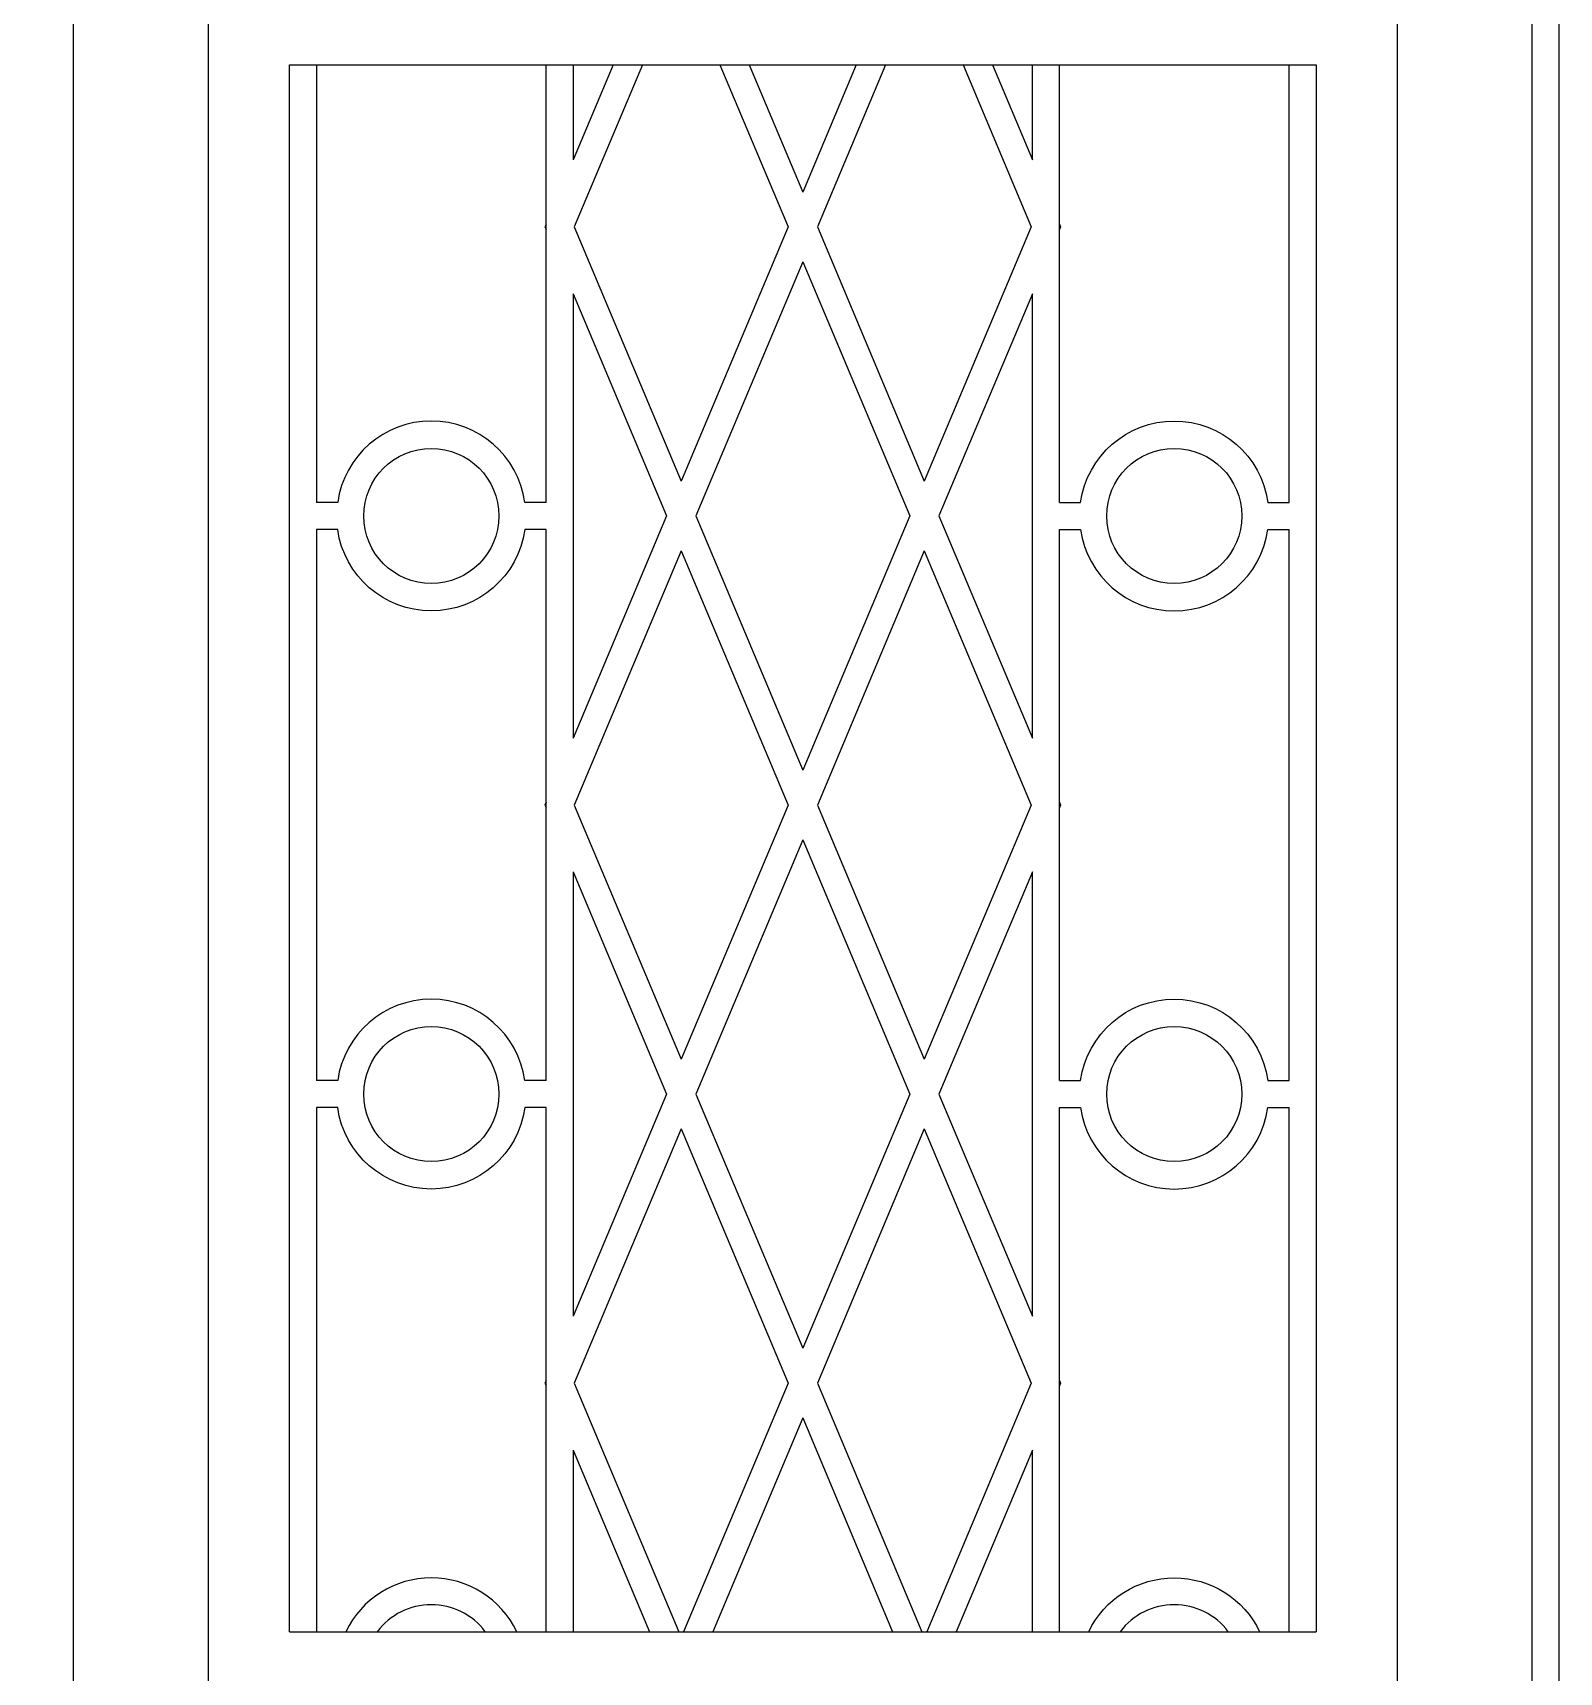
# Model space of a CAD drawing. Header units: metres. Extents: x 53 to 5323, y 88 to 7028.
# Drawn here: x 729 to 1294, y 3950 to 4557 of the extents above; entities that cross this region are included whole.
import ezdxf

# ---------------------------------------------------------------- set-up
doc = ezdxf.new("R2010")
doc.units = ezdxf.units.M
for name, color, linetype in [('3', 3, 'Continuous'), ('4', 4, 'Continuous'), ('7', 7, 'Continuous')]:
    doc.layers.add(name, color=color, linetype=linetype)

msp = doc.modelspace()

# ---------------------------------------------------------------- linework, layer by layer
at = {"layer": '3'}
for p, q in [((929.3, 4545.48), (929.3, 4510.27)), ((944.11, 4545.48), (929.3, 4510.27)), ((954.96, 4545.48), (929.73, 4485.48)), ((983.64, 4545.48), (1008.88, 4485.48)), ((994.49, 4545.48), (1014.3, 4498.38)), ((1034.11, 4545.48), (1014.3, 4498.38)), ((1044.96, 4545.48), (1019.73, 4485.48)), ((1073.64, 4545.48), (1098.88, 4485.48)), ((1084.49, 4545.48), (1099.3, 4510.27)), ((1099.3, 4510.27), (1099.3, 4545.48)), ((919.3, 4486.49), (918.88, 4485.48)), ((918.88, 4485.48), (919.3, 4484.47)), ((929.73, 4485.48), (969.3, 4391.38)), ((1008.88, 4485.48), (969.3, 4391.38)), ((1019.73, 4485.48), (1059.3, 4391.38)), ((1098.88, 4485.48), (1059.3, 4391.38)), ((1109.3, 4486.49), (1109.73, 4485.48)), ((1109.73, 4485.48), (1109.3, 4484.47)), ((1014.3, 4472.58), (974.73, 4378.48)), ((1014.3, 4472.58), (1053.88, 4378.48)), ((929.3, 4460.69), (929.3, 4296.27)), ((929.3, 4460.69), (963.88, 4378.48)), ((1099.3, 4460.69), (1064.73, 4378.48)), ((1099.3, 4296.27), (1099.3, 4460.69)), ((963.88, 4378.48), (929.3, 4296.27)), ((974.73, 4378.48), (1014.3, 4284.38)), ((1053.88, 4378.48), (1014.3, 4284.38)), ((1064.73, 4378.48), (1099.3, 4296.27)), ((969.3, 4365.58), (929.73, 4271.48)), ((969.3, 4365.58), (1008.88, 4271.48)), ((1059.3, 4365.58), (1019.73, 4271.48)), ((1059.3, 4365.58), (1098.88, 4271.48)), ((919.3, 4272.49), (918.88, 4271.48)), ((1109.3, 4272.49), (1109.73, 4271.48)), ((918.88, 4271.48), (919.3, 4270.47)), ((929.73, 4271.48), (969.3, 4177.38)), ((1008.88, 4271.48), (969.3, 4177.38)), ((1019.73, 4271.48), (1059.3, 4177.38)), ((1098.88, 4271.48), (1059.3, 4177.38)), ((1109.73, 4271.48), (1109.3, 4270.47)), ((1014.3, 4258.58), (974.73, 4164.48)), ((1014.3, 4258.58), (1053.88, 4164.48)), ((929.3, 4246.69), (929.3, 4082.27)), ((929.3, 4246.69), (963.88, 4164.48)), ((1099.3, 4246.69), (1064.73, 4164.48)), ((1099.3, 4082.27), (1099.3, 4246.69)), ((963.88, 4164.48), (929.3, 4082.27)), ((974.73, 4164.48), (1014.3, 4070.38)), ((1053.88, 4164.48), (1014.3, 4070.38)), ((1064.73, 4164.48), (1099.3, 4082.27)), ((969.3, 4151.58), (929.73, 4057.48)), ((969.3, 4151.58), (1008.88, 4057.48)), ((1059.3, 4151.58), (1019.73, 4057.48)), ((1059.3, 4151.58), (1098.88, 4057.48)), ((919.3, 4058.49), (918.88, 4057.48)), ((918.88, 4057.48), (919.3, 4056.47)), ((929.73, 4057.48), (968.42, 3965.48)), ((1008.88, 4057.48), (970.19, 3965.48)), ((1019.73, 4057.48), (1058.42, 3965.48)), ((1098.88, 4057.48), (1060.19, 3965.48)), ((1109.3, 4058.49), (1109.73, 4057.48)), ((1109.73, 4057.48), (1109.3, 4056.47)), ((1014.3, 4044.58), (981.03, 3965.48)), ((1014.3, 4044.58), (1047.57, 3965.48)), ((929.3, 4032.69), (929.3, 3965.48)), ((929.3, 4032.69), (957.57, 3965.48)), ((1099.3, 4032.69), (1071.03, 3965.48)), ((1099.3, 3965.48), (1099.3, 4032.69))]:
    msp.add_line(p, q, dxfattribs=at)
for points in [[(834.3, 4545.48), (834.3, 4383.48)], [(919.3, 4383.48), (919.3, 4545.48)], [(1109.3, 4383.48), (1109.3, 4545.48)], [(1194.3, 4383.48), (1194.3, 4545.48)], [(834.3, 4373.48), (834.3, 4169.48)], [(919.3, 4169.48), (919.3, 4373.48)], [(1109.3, 4169.48), (1109.3, 4373.48)], [(1194.3, 4169.48), (1194.3, 4373.48)], [(834.3, 4159.48), (834.3, 3965.48)], [(919.3, 3965.48), (919.3, 4159.48)], [(1109.3, 3965.48), (1109.3, 4159.48)], [(1194.3, 3965.48), (1194.3, 4159.48)]]:
    msp.add_lwpolyline(points, dxfattribs=at)
for points in [[(919.3, 4383.48), (911.44, 4383.48, 0.87), (842.16, 4383.48), (834.3, 4383.48)], [(1109.3, 4383.48), (1117.16, 4383.48, -0.87), (1186.44, 4383.48), (1194.3, 4383.48)], [(919.3, 4373.48), (911.44, 4373.48, -0.87), (842.16, 4373.48), (834.3, 4373.48)], [(1109.3, 4373.48), (1117.16, 4373.48, 0.87), (1186.44, 4373.48), (1194.3, 4373.48)], [(919.3, 4169.48), (911.44, 4169.48, 0.87), (842.16, 4169.48), (834.3, 4169.48)], [(1109.3, 4169.48), (1117.16, 4169.48, -0.87), (1186.44, 4169.48), (1194.3, 4169.48)], [(919.3, 4159.48), (911.44, 4159.48, -0.87), (842.16, 4159.48), (834.3, 4159.48)], [(1109.3, 4159.48), (1117.16, 4159.48, 0.87), (1186.44, 4159.48), (1194.3, 4159.48)], [(908.42, 3965.48, 0.63), (845.18, 3965.48, 0.63)], [(1120.18, 3965.48, -0.63), (1183.42, 3965.48)]]:
    msp.add_lwpolyline(points, format="xyb", dxfattribs=at)
for centre in [(876.8, 4378.48), (1151.8, 4378.48), (876.8, 4164.48), (1151.8, 4164.48)]:
    msp.add_circle(centre, 25, dxfattribs=at)
for centre in [(876.8, 3950.48), (1151.8, 3950.48)]:
    msp.add_arc(centre, 25, 36.87, 143.13, dxfattribs=at)
at = {"layer": '4'}
msp.add_lwpolyline([(809.3, 3150.48), (809.3, 3295.48), (779.3, 3295.48), (779.3, 3315.48), (794.3, 3315.48), (794.3, 5159.07, -0.28), (935.23, 5263.5, -0.12), (869.59, 5304.58, -0.29), (837.6, 5380.51, -0.14), (1014.3, 5580.95, -0.13), (1190.72, 5381.09, -0.29), (1158.83, 5304.58, -0.12), (1093.37, 5263.5, -0.28), (1234.3, 5159.07), (1234.3, 2750.48)], format="xyb", dxfattribs=at)
msp.add_lwpolyline([(744.3, 5299.71), (744.3, 3315.48), (729.3, 3315.48), (729.3, 3295.48), (759.3, 3295.48), (759.3, 3150.48)], dxfattribs=at)
at = {"layer": '7'}
for p, q in [((824.3, 3965.48), (824.3, 4545.48)), ((824.3, 4545.48), (1204.3, 4545.48)), ((1204.3, 4545.48), (1204.3, 3965.48)), ((824.3, 3965.48), (1204.3, 3965.48))]:
    msp.add_line(p, q, dxfattribs=at)
for points in [[(1294.3, 2970.48), (1294.3, 5252.26, 0.23), (1014.3, 5651.09, 0.23)], [(1269.3, 2750.48), (1269.3, 2930.48), (1284.3, 2930.48), (1284.3, 2950.48), (1269.3, 2950.48), (1269.3, 2970.48), (1284.3, 2970.48), (1284.3, 5170.31, 0.16), (1190.66, 5273.19, 0.34), (1237.67, 5398.86, 0.15), (1014.3, 5639.59, 0.13), (810.08, 5435.29, 0.45), (837.94, 5273.19, 0.16), (744.3, 5170.31, 0.16)]]:
    msp.add_lwpolyline(points, format="xyb", dxfattribs=at)

doc.saveas('drawing.dxf')
